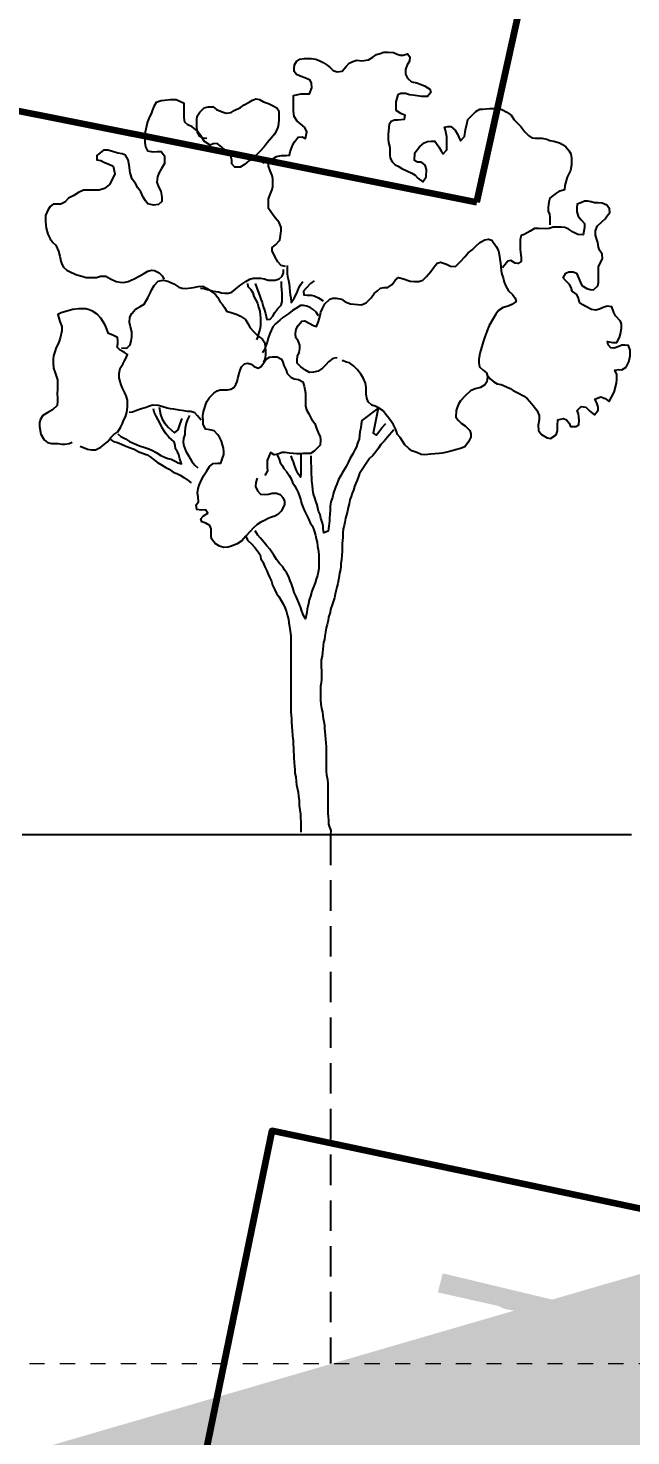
# Model space of a CAD drawing. Header units: metres. Extents: x -47 to 309, y -25 to 105.
# Drawn here: x 121.89 to 125.85, y 51.2 to 60.43 of the extents above; entities that cross this region are included whole.
import ezdxf

# ---------------------------------------------------------------- set-up
doc = ezdxf.new("R2010")
doc.units = ezdxf.units.M
doc.header["$PDMODE"] = 65
for name, pattern in [('AUSGEZOGEN', [0]), ('PUNKT2_S9', [0.001, 0, -0.001]), ('VERDECKT2_S2', [0.27, 0.2, -0.07])]:
    doc.linetypes.add(name, pattern=pattern)
for name, color, linetype, lineweight in [('XR$1$STANDARD_1', 7, 'AUSGEZOGEN', 25), ('XR$2$Allgemein01_1', 7, 'AUSGEZOGEN', 13), ('XR$2$STANDARD_1', 7, 'AUSGEZOGEN', 25)]:
    doc.layers.add(name, color=color, linetype=linetype, lineweight=lineweight)
doc.styles.add('ARIAL', font='arial.ttf')
doc.dimstyles.new('DIMSTYLE_6', dxfattribs={"dimtxt": 0.2, "dimasz": 0.3, "dimexe": 0, "dimexo": 1e-06, "dimgap": 0.1, "dimtad": 2, "dimdec": 1, "dimlfac": 100, "dimrnd": 0.5, "dimzin": 4, "dimdsep": 46, "dimtxsty": 'ARIAL', "dimblk1": 'ALL_ML_STRICH', "dimblk2": 'ALL_ML_STRICH', "dimsah": 1, "dimcen": 0, "dimse1": 1, "dimse2": 1, "dimclrd": 7, "dimclre": 7, "dimclrt": 7, "dimadec": 0, "dimazin": 0, "dimtfac": 1, "dimtdec": 0, "dimtix": 1, "dimtmove": 2, "dimatfit": 3, "dimfxl": 0, "dimtvp": 1.2, "dimtzin": 0, "dimlwd": 0, "dimlwe": 25, "dimarcsym": 0})
doc.dimstyles.new('DIMSTYLE_7', dxfattribs={"dimtxt": 0.2, "dimasz": 0.3, "dimexe": 0, "dimexo": 1e-06, "dimgap": 0.1, "dimtad": 0, "dimrnd": 0.005, "dimzin": 4, "dimdsep": 46, "dimtxsty": 'ARIAL', "dimblk1": 'ALL_ML_STRICH', "dimblk2": 'ALL_ML_STRICH', "dimsah": 1, "dimcen": 0, "dimse1": 1, "dimse2": 1, "dimclrd": 7, "dimclre": 7, "dimclrt": 7, "dimadec": 0, "dimazin": 0, "dimtfac": 1, "dimtdec": 0, "dimtix": 1, "dimtmove": 2, "dimatfit": 3, "dimfxl": 0, "dimtzin": 0, "dimlwd": 0, "dimlwe": 25, "dimarcsym": 0})
doc.dimstyles.new('DIMSTYLE_9', dxfattribs={"dimtxt": 0.2, "dimasz": 0.3, "dimexe": 0, "dimexo": 1e-06, "dimgap": 0.1, "dimtad": 0, "dimdec": 1, "dimlfac": 100, "dimrnd": 0.5, "dimzin": 4, "dimdsep": 46, "dimtxsty": 'ARIAL', "dimblk1": 'ALL_ML_STRICH', "dimblk2": 'ALL_ML_STRICH', "dimsah": 1, "dimcen": 0, "dimse1": 1, "dimse2": 1, "dimclrd": 7, "dimclre": 7, "dimclrt": 7, "dimadec": 0, "dimazin": 0, "dimtfac": 1, "dimtdec": 0, "dimtix": 1, "dimtmove": 2, "dimatfit": 3, "dimfxl": 0, "dimtvp": 1.2, "dimtzin": 0, "dimlwd": 0, "dimlwe": 25, "dimarcsym": 0})

# ---------------------------------------------------------------- blocks, each defined once
blk = doc.blocks.new('ALL_ML_STRICH')
at = {"color": 0, "linetype": 'ByBlock', "lineweight": -2}
for p, q in [((0, -0.5), (0, 0.5)), ((-1, 0), (0.5, 0)), ((-0.3, -0.3), (0.3, 0.3))]:
    blk.add_line(p, q, dxfattribs=at)
blk = doc.blocks.new('*D27')
at = {"layer": 'DEFPOINTS', "color": 7, "linetype": 'AUSGEZOGEN', "lineweight": 25, "transparency": 33554687}
for p in [(121.8528, 55.6348), (130.8778, 55.1429), (132.9249, 55.1429)]:
    blk.add_point(p, dxfattribs=at)
at = {"layer": 'XR$2$STANDARD_1', "color": 7, "linetype": 'AUSGEZOGEN', "lineweight": -2, "transparency": 33554687}
blk.add_line((132.9249, 55.1429), (132.9249, 55.6348), dxfattribs=at)
at = {"layer": 'XR$2$STANDARD_1', "color": 7, "linetype": 'AUSGEZOGEN', "lineweight": 25, "transparency": 33554687, "xscale": 0.3, "yscale": 0.3, "zscale": 0.3}
for p, rotation in [((132.9249, 55.6348), 90), ((132.9249, 55.1429), 270)]:
    blk.add_blockref('ALL_ML_STRICH', p, dxfattribs=dict(at, rotation=rotation))
at = {"layer": 'XR$2$STANDARD_1', "color": 7, "linetype": 'AUSGEZOGEN', "lineweight": 25, "transparency": 33554687, "insert": (132.5715, 55.3811), "char_height": 0.2, "width": 0.666667, "attachment_point": 5, "rotation": 90, "style": 'ARIAL'}
blk.add_mtext('\\W0.83;\\A1;{\\A1;{49\\H0.132000;\\S^ ;}}', dxfattribs=at)
blk = doc.blocks.new('*D28')
at = {"layer": 'DEFPOINTS', "color": 7, "linetype": 'AUSGEZOGEN', "lineweight": 25, "transparency": 33554687}
for p in [(121.8528, 55.9648), (121.8528, 55.6348), (132.9249, 55.6348)]:
    blk.add_point(p, dxfattribs=at)
at = {"layer": 'XR$2$STANDARD_1', "color": 7, "linetype": 'AUSGEZOGEN', "lineweight": -2, "transparency": 33554687}
blk.add_line((132.9249, 55.6348), (132.9249, 55.9648), dxfattribs=at)
at = {"layer": 'XR$2$STANDARD_1', "color": 7, "linetype": 'AUSGEZOGEN', "lineweight": 25, "transparency": 33554687, "xscale": 0.3, "yscale": 0.3, "zscale": 0.3}
for p, rotation in [((132.9249, 55.9648), 90), ((132.9249, 55.6348), 270)]:
    blk.add_blockref('ALL_ML_STRICH', p, dxfattribs=dict(at, rotation=rotation))
at = {"layer": 'XR$2$STANDARD_1', "color": 7, "linetype": 'AUSGEZOGEN', "lineweight": 25, "transparency": 33554687, "insert": (133.2793, 55.7923), "char_height": 0.2, "width": 0.666667, "attachment_point": 5, "rotation": 90, "style": 'ARIAL'}
blk.add_mtext('\\W0.83;\\A1;{\\A1;{33\\H0.132000;\\S^ ;}}', dxfattribs=at)
blk = doc.blocks.new('*D29')
at = {"layer": 'DEFPOINTS', "color": 7, "linetype": 'AUSGEZOGEN', "lineweight": 25, "transparency": 33554687}
for p in [(121.8528, 58.9648), (121.8528, 55.9648), (132.9249, 55.9648)]:
    blk.add_point(p, dxfattribs=at)
at = {"layer": 'XR$2$STANDARD_1', "color": 7, "linetype": 'AUSGEZOGEN', "lineweight": -2, "transparency": 33554687}
for p, q in [((132.9249, 57.7605), (132.9249, 58.9648)), ((132.9249, 55.9648), (132.9249, 57.1938))]:
    blk.add_line(p, q, dxfattribs=at)
at = {"layer": 'XR$2$STANDARD_1', "color": 7, "linetype": 'AUSGEZOGEN', "lineweight": 25, "transparency": 33554687, "xscale": 0.3, "yscale": 0.3, "zscale": 0.3}
for p, rotation in [((132.9249, 58.9648), 90), ((132.9249, 55.9648), 270)]:
    blk.add_blockref('ALL_ML_STRICH', p, dxfattribs=dict(at, rotation=rotation))
at = {"layer": 'XR$2$STANDARD_1', "color": 7, "linetype": 'AUSGEZOGEN', "lineweight": 25, "transparency": 33554687, "insert": (132.9249, 57.4771), "char_height": 0.2, "width": 0.666667, "attachment_point": 5, "rotation": 90, "style": 'ARIAL'}
blk.add_mtext('\\W0.83;\\A1;{\\A1;{3.00\\H0.132000;\\S^ ;}}', dxfattribs=at)
blk = doc.blocks.new('*D30')
at = {"layer": 'DEFPOINTS', "color": 7, "linetype": 'AUSGEZOGEN', "lineweight": 25, "transparency": 33554687}
for p in [(121.8528, 59.2948), (121.8528, 58.9648), (132.9249, 58.9648)]:
    blk.add_point(p, dxfattribs=at)
at = {"layer": 'XR$2$STANDARD_1', "color": 7, "linetype": 'AUSGEZOGEN', "lineweight": -2, "transparency": 33554687}
blk.add_line((132.9249, 58.9648), (132.9249, 59.2948), dxfattribs=at)
at = {"layer": 'XR$2$STANDARD_1', "color": 7, "linetype": 'AUSGEZOGEN', "lineweight": 25, "transparency": 33554687, "xscale": 0.3, "yscale": 0.3, "zscale": 0.3}
for p, rotation in [((132.9249, 59.2948), 90), ((132.9249, 58.9648), 270)]:
    blk.add_blockref('ALL_ML_STRICH', p, dxfattribs=dict(at, rotation=rotation))
at = {"layer": 'XR$2$STANDARD_1', "color": 7, "linetype": 'AUSGEZOGEN', "lineweight": 25, "transparency": 33554687, "insert": (132.5714, 59.1223), "char_height": 0.2, "width": 0.666667, "attachment_point": 5, "rotation": 90, "style": 'ARIAL'}
blk.add_mtext('\\W0.83;\\A1;{\\A1;{33\\H0.132000;\\S^ ;}}', dxfattribs=at)
blk = doc.blocks.new('*D31')
at = {"layer": 'DEFPOINTS', "color": 7, "linetype": 'AUSGEZOGEN', "lineweight": 25, "transparency": 33554687}
for p in [(121.8528, 61.7948), (121.8528, 59.2948), (132.9249, 59.2948)]:
    blk.add_point(p, dxfattribs=at)
at = {"layer": 'XR$2$STANDARD_1', "color": 7, "linetype": 'AUSGEZOGEN', "lineweight": -2, "transparency": 33554687}
for p, q in [((132.9249, 60.8405), (132.9249, 61.7948)), ((132.9249, 59.2948), (132.9249, 60.2738))]:
    blk.add_line(p, q, dxfattribs=at)
at = {"layer": 'XR$2$STANDARD_1', "color": 7, "linetype": 'AUSGEZOGEN', "lineweight": 25, "transparency": 33554687, "xscale": 0.3, "yscale": 0.3, "zscale": 0.3}
for p, rotation in [((132.9249, 61.7948), 90), ((132.9249, 59.2948), 270)]:
    blk.add_blockref('ALL_ML_STRICH', p, dxfattribs=dict(at, rotation=rotation))
at = {"layer": 'XR$2$STANDARD_1', "color": 7, "linetype": 'AUSGEZOGEN', "lineweight": 25, "transparency": 33554687, "insert": (132.9249, 60.5571), "char_height": 0.2, "width": 0.666667, "attachment_point": 5, "rotation": 90, "style": 'ARIAL'}
blk.add_mtext('\\W0.83;\\A1;{\\A1;{2.50\\H0.132000;\\S^ ;}}', dxfattribs=at)
blk = doc.blocks.new('*D34')
at = {"layer": 'DEFPOINTS', "color": 7, "linetype": 'AUSGEZOGEN', "lineweight": 25, "transparency": 33554687}
for p in [(130.8778, 63.0737), (121.8528, 55.1429), (135.726, 55.1429)]:
    blk.add_point(p, dxfattribs=at)
at = {"layer": 'XR$2$STANDARD_1', "color": 7, "linetype": 'AUSGEZOGEN', "lineweight": -2, "transparency": 33554687}
for p, q in [((135.726, 59.4037), (135.726, 63.0737)), ((135.726, 55.1429), (135.726, 58.837))]:
    blk.add_line(p, q, dxfattribs=at)
at = {"layer": 'XR$2$STANDARD_1', "color": 7, "linetype": 'AUSGEZOGEN', "lineweight": 25, "transparency": 33554687, "xscale": 0.3, "yscale": 0.3, "zscale": 0.3}
for p, rotation in [((135.726, 63.0737), 90), ((135.726, 55.1429), 270)]:
    blk.add_blockref('ALL_ML_STRICH', p, dxfattribs=dict(at, rotation=rotation))
at = {"layer": 'XR$2$STANDARD_1', "color": 7, "linetype": 'AUSGEZOGEN', "lineweight": 25, "transparency": 33554687, "insert": (135.726, 59.1204), "char_height": 0.2, "width": 0.666667, "attachment_point": 5, "rotation": 90, "style": 'ARIAL'}
blk.add_mtext('\\W0.83;\\A1;{\\A1;{7.93\\H0.132000;\\S^ ;}}', dxfattribs=at)

msp = doc.modelspace()

# ---------------------------------------------------------------- hatches: boundary and pattern name
at = {"layer": 'XR$1$STANDARD_1', "linetype": 'AUSGEZOGEN', "lineweight": 140, "transparency": 33554687}
h = msp.add_hatch(color=7, dxfattribs=at)
h.set_gradient(color2=(0, 0, 0), one_color=1)
h.paths.add_polyline_path([(124.6142, 52.2639), (124.5822, 52.1388), (124.9775, 52.0502), (124.9911, 52.0441), (125.0184, 52.0317), (125.0556, 52.0231), (125.0791, 52.0207), (125.0965, 52.0046), (125.1138, 51.9885), (125.1411, 51.9762), (125.1486, 51.9564), (125.1697, 51.9304), (125.1809, 51.9007), (125.2203, 52.0061), (125.322, 51.9765), (125.3478, 52.088)], flags=0)
h = msp.add_hatch(color=7, dxfattribs=at)
h.set_gradient(color2=(0, 0, 0), one_color=1)
h.paths.add_polyline_path([(124.4986, 51.7906), (124.4666, 51.6654), (124.9263, 51.5559), (124.9635, 51.5473), (125.0006, 51.5387), (125.0242, 51.5363), (125.0477, 51.5338), (125.0576, 51.5376), (125.0911, 51.5389), (125.1245, 51.5402), (125.1443, 51.5476), (125.1604, 51.565), (125.1901, 51.5762), (125.2062, 51.5936), (125.2284, 51.6246), (125.2383, 51.6283), (125.2507, 51.6556), (125.263, 51.6828), (125.2753, 51.7101), (125.2877, 51.7374), (125.2864, 51.7708), (125.2987, 51.7981), (125.2875, 51.8278), (125.29, 51.8513), (125.2887, 51.8848), (125.27, 51.9343), (125.2526, 51.9504), (125.2315, 51.9763), (125.1786, 51.7867), (125.1724, 51.7731), (125.1601, 51.7458), (125.1477, 51.7186), (125.1317, 51.7012), (125.1218, 51.6975), (125.0958, 51.6764), (125.076, 51.6689), (125.0425, 51.6676), (125.0289, 51.6738), (125.0054, 51.6762), (124.9818, 51.6787), (124.9447, 51.6873), (124.9075, 51.6959)], flags=0)
h = msp.add_hatch(color=7, dxfattribs=at)
h.set_gradient(color2=(0, 0, 0), one_color=1)
h.paths.add_polyline_path([(125.1809, 51.9007), (125.1921, 51.871), (125.1896, 51.8475), (125.1909, 51.814), (125.1786, 51.7867), (125.2315, 51.9763), (125.2203, 52.0061)], flags=0)
h = msp.add_hatch(color=7, dxfattribs=at)
h.set_gradient(color2=(0, 0, 0), one_color=1)
h.paths.add_polyline_path([(124.3459, 51.2354), (124.3397, 51.2218), (124.3373, 51.1982), (124.3349, 51.1747), (124.3362, 51.1413), (124.3337, 51.1177), (124.3449, 51.088), (124.3462, 51.0546), (124.3636, 51.0385), (124.3748, 51.0088), (124.3959, 50.9828), (124.4451, 51.1823), (124.4513, 51.1959), (124.4636, 51.2232), (124.4759, 51.2505), (124.492, 51.2679), (124.518, 51.289), (124.5378, 51.2964), (124.5712, 51.2977), (124.5948, 51.2953), (124.6282, 51.2966), (124.6654, 51.288), (125.1251, 51.1785), (125.1571, 51.3036), (124.6974, 51.4131), (124.6602, 51.4217), (124.623, 51.4303), (124.5995, 51.4328), (124.5661, 51.4315), (124.5425, 51.4339), (124.5227, 51.4265), (124.4992, 51.4289), (124.4794, 51.4214), (124.4534, 51.4003), (124.4336, 51.3929), (124.4113, 51.3619), (124.4014, 51.3581), (124.3854, 51.3408), (124.373, 51.3135), (124.3607, 51.2862), (124.3483, 51.2589)], flags=0)
at = {"layer": 'XR$2$STANDARD_1', "linetype": 'AUSGEZOGEN', "lineweight": 25, "transparency": 33554687}
h = msp.add_hatch(color=254, dxfattribs=at)
h.paths.add_polyline_path([(106.3655, 46.3853), (106.3397, 46.2738), (106.2829, 46.1845), (106.2025, 46.0977), (106.1109, 46.0405), (105.9983, 46.0094), (105.9449, 46.0057), (106.0639, 43.4485), (118.9775, 47.2285), (119.1086, 47.5182), (119.4458, 47.3656), (135.5306, 52.0739), (135.5328, 54.7689), (135.457, 54.8391), (135.4168, 54.8918), (135.395, 54.8836), (135.349, 55.0057), (106.3492, 46.5689), (106.3678, 46.4993)])
h.paths.add_polyline_path([(134.4254, 52.505), (134.25, 52.9705), (134.7154, 53.1459), (134.8908, 52.6805)], flags=16)
h.paths.add_polyline_path([(132.4183, 51.3188), (132.0915, 51.1956), (131.9683, 51.5224), (132.2951, 51.6456)], flags=16)

# ---------------------------------------------------------------- linework, layer by layer
at = {"layer": 'XR$1$STANDARD_1', "color": 7, "linetype": 'AUSGEZOGEN', "lineweight": 140, "transparency": 33554687}
for p, q in [((124.8379, 59.2923), (125.6591, 62.9948)), ((121.4999, 59.9569), (124.8379, 59.2923))]:
    msp.add_line(p, q, dxfattribs=at)
msp.add_lwpolyline([(122.5652, 48.6982), (124.0696, 48.3378), (125.939, 48.1489), (126.4915, 52.5643), (123.4929, 53.1985), (122.5652, 48.6982)], close=True, dxfattribs=at)
at = {"layer": 'XR$2$Allgemein01_1', "color": 254, "linetype": 'AUSGEZOGEN', "lineweight": 25, "transparency": 33554687}
msp.add_line((121.8528, 55.1429), (125.8528, 55.1429), dxfattribs=at)
at = {"layer": 'XR$2$Allgemein01_1', "color": 7, "linetype": 'VERDECKT2_S2', "lineweight": 25, "transparency": 33554687}
msp.add_line((123.8778, 55.1429), (123.8778, 51.6715), dxfattribs=at)
at = {"layer": 'XR$2$Allgemein01_1', "color": 7, "linetype": 'PUNKT2_S9', "lineweight": 13, "transparency": 33554687}
msp.add_line((115.3011, 51.6715), (131.2903, 51.6715), dxfattribs=at)
at = {"layer": 'XR$2$STANDARD_1', "color": 7, "linetype": 'AUSGEZOGEN', "lineweight": 25, "transparency": 33554687}
for points in [[(123.5832, 58.8705), (123.5527, 58.8781), (123.5324, 58.901), (123.5121, 58.9365), (123.4943, 58.9747), (123.4943, 58.995), (123.5172, 59.0127), (123.5451, 59.0432), (123.5527, 59.1042), (123.5527, 59.127), (123.54, 59.16), (123.5146, 59.1905), (123.4969, 59.2133), (123.4714, 59.2515), (123.4714, 59.2819), (123.4714, 59.3149), (123.4816, 59.3428), (123.4943, 59.3758), (123.4994, 59.3962), (123.4994, 59.4267), (123.4994, 59.447), (123.4943, 59.4673), (123.4816, 59.4977), (123.4714, 59.5282), (123.4714, 59.5511), (123.4918, 59.5739), (123.5222, 59.5917), (123.5552, 59.5993), (123.5857, 59.5993), (123.6086, 59.6019), (123.6136, 59.6222), (123.6289, 59.6653), (123.6416, 59.6882), (123.6644, 59.7187), (123.6924, 59.7212), (123.7127, 59.7111), (123.7229, 59.7542), (123.7101, 59.7821), (123.6797, 59.8075), (123.6594, 59.8253), (123.6391, 59.8558), (123.6339, 59.8913), (123.6339, 59.937), (123.6339, 59.9675), (123.6339, 59.9929), (123.6822, 60.0031), (123.7101, 60.0031), (123.7406, 60.0031), (123.7559, 60.0437), (123.7533, 60.0741), (123.7432, 60.0944), (123.7101, 60.1097), (123.6847, 60.1173), (123.6543, 60.13), (123.6391, 60.1504), (123.6391, 60.1707), (123.6416, 60.1935), (123.6543, 60.2164), (123.6771, 60.2316), (123.7076, 60.2367), (123.7508, 60.2367), (123.7812, 60.2316), (123.8067, 60.2214), (123.8295, 60.2087), (123.8549, 60.191), (123.8752, 60.1758), (123.8955, 60.158), (123.9209, 60.1478), (123.9539, 60.1529), (123.9793, 60.1834), (123.9996, 60.2062), (124.025, 60.2164), (124.0504, 60.224), (124.0834, 60.2214), (124.1266, 60.2265), (124.1545, 60.2443), (124.1799, 60.262), (124.2028, 60.2696), (124.2281, 60.2773), (124.2561, 60.2773), (124.2916, 60.2747), (124.3145, 60.2646), (124.3348, 60.257), (124.3551, 60.257), (124.383, 60.2671), (124.3983, 60.2468), (124.3958, 60.2189), (124.3805, 60.1935), (124.3703, 60.1631), (124.3703, 60.1325), (124.383, 60.1071), (124.4085, 60.0818), (124.444, 60.0767), (124.4669, 60.0665), (124.4948, 60.0564), (124.5303, 60.0335), (124.5354, 60.0132), (124.5151, 59.9853), (124.4745, 59.9853), (124.4338, 59.9929), (124.3958, 59.998), (124.3703, 60.0056), (124.3399, 60.0056), (124.3196, 59.998), (124.3069, 59.9522), (124.3069, 59.9167), (124.3069, 59.8964), (124.3374, 59.8761), (124.3653, 59.866), (124.3602, 59.8354), (124.3196, 59.8303), (124.2967, 59.8303), (124.2764, 59.8227), (124.2637, 59.8024), (124.2561, 59.739), (124.2561, 59.706), (124.2586, 59.6856), (124.2663, 59.6526), (124.2663, 59.6247), (124.2663, 59.6044), (124.2688, 59.5816), (124.2815, 59.5587), (124.3018, 59.5383), (124.3221, 59.5282), (124.345, 59.5129), (124.378, 59.4977), (124.411, 59.4825), (124.4338, 59.4698), (124.4516, 59.4495), (124.4846, 59.4267), (124.5049, 59.4597), (124.5075, 59.5079), (124.4999, 59.5358), (124.4745, 59.5562), (124.4491, 59.5562), (124.4288, 59.5663), (124.4313, 59.6171), (124.4618, 59.6551), (124.4922, 59.6831), (124.5151, 59.6907), (124.538, 59.6933), (124.5634, 59.6933), (124.5887, 59.6551), (124.604, 59.6298), (124.6167, 59.6095), (124.6421, 59.6374), (124.6421, 59.6678), (124.6421, 59.7212), (124.6319, 59.7644), (124.6268, 59.7847), (124.6471, 59.7897), (124.6674, 59.7897), (124.6954, 59.7644), (124.7106, 59.739), (124.7208, 59.7187), (124.7309, 59.6958), (124.7563, 59.7238), (124.764, 59.7669), (124.7716, 59.805), (124.7792, 59.8354), (124.8325, 59.8888), (124.8579, 59.904), (124.8782, 59.904), (124.9214, 59.9066), (124.9645, 59.9066), (125.0027, 59.9015), (125.0356, 59.8837), (125.0636, 59.8634), (125.0839, 59.8329), (125.1067, 59.81), (125.127, 59.7897), (125.1525, 59.7542), (125.1778, 59.7314), (125.1981, 59.7162), (125.221, 59.7136), (125.2413, 59.7136), (125.2642, 59.7136), (125.2972, 59.706), (125.3175, 59.6984), (125.3429, 59.6933), (125.381, 59.6831), (125.4013, 59.6704), (125.4216, 59.6551), (125.442, 59.6323), (125.4546, 59.6095), (125.4597, 59.5816), (125.4597, 59.5383), (125.4521, 59.5003), (125.4318, 59.4571), (125.4216, 59.4267), (125.4165, 59.4013), (125.414, 59.3733), (125.3759, 59.3631), (125.3505, 59.3454), (125.3175, 59.32), (125.3099, 59.2921), (125.3074, 59.2591), (125.3074, 59.2336), (125.315, 59.2133), (125.3175, 59.193), (125.3175, 59.1676), (125.3175, 59.1448)], [(123.441, 59.5486), (123.4182, 59.5613), (123.3902, 59.5714), (123.3674, 59.5714), (123.3445, 59.5663), (123.314, 59.5409), (123.2836, 59.5231), (123.2505, 59.5231), (123.2302, 59.5435), (123.2302, 59.5689), (123.2201, 59.6044), (123.187, 59.6348), (123.1617, 59.6551), (123.1337, 59.678), (123.1083, 59.6754), (123.088, 59.6678), (123.05, 59.6907), (123.0271, 59.7288), (123.0017, 59.7618), (122.9687, 59.7872), (122.9407, 59.7999), (122.9204, 59.8177), (122.9179, 59.8482), (122.9179, 59.8888), (122.9179, 59.9116), (122.9179, 59.9396), (122.8646, 59.9649), (122.824, 59.9649), (122.7884, 59.9599), (122.7655, 59.9573), (122.7325, 59.9472), (122.7173, 59.9218), (122.7097, 59.899), (122.6995, 59.8736), (122.6894, 59.8533), (122.6767, 59.8202), (122.6691, 59.7923), (122.6614, 59.7517), (122.6589, 59.7212), (122.6589, 59.6856), (122.664, 59.6551), (122.6767, 59.6298), (122.7122, 59.6222), (122.7402, 59.6247), (122.7655, 59.6247), (122.7884, 59.5968), (122.7884, 59.5739), (122.7884, 59.546), (122.7681, 59.5129), (122.7503, 59.4825), (122.7427, 59.4597), (122.7376, 59.4241), (122.7478, 59.3937), (122.763, 59.3657), (122.7706, 59.3251), (122.7706, 59.2971), (122.7478, 59.2768), (122.7147, 59.2743), (122.6792, 59.2819), (122.664, 59.3022), (122.6487, 59.3251), (122.6335, 59.3606), (122.6132, 59.386), (122.598, 59.4165), (122.5751, 59.4444), (122.5624, 59.485), (122.5548, 59.5358), (122.5497, 59.5714), (122.5319, 59.6019), (122.509, 59.6095), (122.4811, 59.6145), (122.4405, 59.6272), (122.4151, 59.6348), (122.3872, 59.6348), (122.344, 59.5993), (122.344, 59.5714), (122.3694, 59.5663), (122.3948, 59.5536), (122.4176, 59.5435), (122.4507, 59.5282), (122.4608, 59.48), (122.4431, 59.4368), (122.4278, 59.4089), (122.3948, 59.3834), (122.3592, 59.3707), (122.3237, 59.3707), (122.2881, 59.3707), (122.2551, 59.3707), (122.2222, 59.3555), (122.1917, 59.3378), (122.1587, 59.32), (122.1332, 59.2921), (122.1079, 59.2794), (122.0876, 59.2794), (122.0571, 59.2794), (122.0368, 59.2642), (122.0215, 59.2413), (122.0063, 59.2057), (122.0063, 59.1651), (122.0114, 59.122), (122.0215, 59.0838), (122.0368, 59.0533), (122.0545, 59.028), (122.0749, 59.0102), (122.0926, 58.9721), (122.1002, 58.9391), (122.1079, 58.9061), (122.1129, 58.8858), (122.1256, 58.8655), (122.146, 58.8477), (122.1764, 58.8325), (122.212, 58.8172), (122.245, 58.8071), (122.2729, 58.7995), (122.3136, 58.7995), (122.3415, 58.7995), (122.3669, 58.8071), (122.4024, 58.8071), (122.4329, 58.7893), (122.471, 58.7715), (122.4938, 58.7689), (122.5218, 58.7664), (122.5497, 58.7715), (122.5878, 58.7893), (122.6208, 58.8071), (122.6563, 58.8274), (122.6792, 58.8401), (122.7021, 58.8477), (122.7224, 58.8452), (122.7529, 58.8299), (122.7757, 58.8071), (122.7833, 58.7867)], [(123.0652, 59.7111), (123.0398, 59.7136), (123.0195, 59.7238), (123.0042, 59.7491), (122.9992, 59.7847), (122.9992, 59.8126), (122.9992, 59.8329), (123.0017, 59.8584), (123.0195, 59.8837), (123.0474, 59.9116), (123.0753, 59.9193), (123.1083, 59.9193), (123.1287, 59.9015), (123.1667, 59.8863), (123.1922, 59.8761), (123.2251, 59.8812), (123.2454, 59.8939), (123.2861, 59.9142), (123.3115, 59.9319), (123.3445, 59.9497), (123.3648, 59.9624), (123.3877, 59.97), (123.4105, 59.9675), (123.4385, 59.9522), (123.4714, 59.9396), (123.4918, 59.9294), (123.5248, 59.9116), (123.5375, 59.8913), (123.5375, 59.866), (123.5375, 59.8303), (123.5349, 59.7923), (123.5248, 59.7669), (123.5096, 59.739), (123.4892, 59.7162), (123.4613, 59.6831), (123.441, 59.6551), (123.4156, 59.6272), (123.3902, 59.6019), (123.3826, 59.579)], [(124.9112, 58.1544), (124.9265, 58.1341), (124.9493, 58.1138), (124.9722, 58.1011), (124.9976, 58.0961), (125.0331, 58.0808), (125.0559, 58.0707), (125.0763, 58.058), (125.1118, 58.0402), (125.1449, 58.0224), (125.1677, 58.0046), (125.1981, 57.9691), (125.2312, 57.9285), (125.2464, 57.8929), (125.2464, 57.865), (125.2413, 57.8294), (125.2439, 57.7939), (125.2616, 57.7685), (125.2997, 57.7456), (125.3226, 57.7431), (125.3581, 57.766), (125.3683, 57.7914), (125.3683, 57.8244), (125.3709, 57.865), (125.4064, 57.8726), (125.4267, 57.865), (125.4445, 57.8421), (125.4521, 57.8218), (125.4876, 57.8218), (125.5079, 57.832), (125.5105, 57.8624), (125.5054, 57.9031), (125.4978, 57.926), (125.5232, 57.9513), (125.5537, 57.9488), (125.579, 57.9209), (125.6095, 57.898), (125.6349, 57.9285), (125.6349, 57.9488), (125.6248, 57.9767), (125.6121, 57.9995), (125.6527, 58.0148), (125.6806, 58.0046), (125.706, 57.9843), (125.739, 58.0453), (125.7543, 58.1062), (125.7568, 58.1291), (125.7568, 58.1621), (125.7441, 58.19), (125.7695, 58.1951), (125.7898, 58.1925), (125.8178, 58.2104), (125.8355, 58.2459), (125.8457, 58.284), (125.8457, 58.322), (125.833, 58.3526), (125.8102, 58.3551), (125.7898, 58.3551), (125.7695, 58.3449), (125.739, 58.3347), (125.7187, 58.3372), (125.7009, 58.3576), (125.6959, 58.3779), (125.7289, 58.3729), (125.7568, 58.3729), (125.7746, 58.4059), (125.7822, 58.4287), (125.7873, 58.4668), (125.7873, 58.4922), (125.7822, 58.5125), (125.7492, 58.5481), (125.7365, 58.5684), (125.7238, 58.6064), (125.6933, 58.6115), (125.6679, 58.6014), (125.6425, 58.5912), (125.6197, 58.5836), (125.5918, 58.5887), (125.5537, 58.609), (125.5334, 58.6191), (125.5131, 58.6343), (125.5054, 58.6624), (125.4952, 58.6877), (125.4648, 58.708), (125.4572, 58.7334), (125.447, 58.7537), (125.4216, 58.7765), (125.4038, 58.7969), (125.4216, 58.8274), (125.442, 58.835), (125.4699, 58.835), (125.4927, 58.8274), (125.5054, 58.7969), (125.5181, 58.7664), (125.5283, 58.7461), (125.5613, 58.7258), (125.5816, 58.7207), (125.6045, 58.7182), (125.6324, 58.7436), (125.6374, 58.7664), (125.6374, 58.7944), (125.6374, 58.8198), (125.6374, 58.8477), (125.6374, 58.868), (125.6476, 58.8934), (125.6629, 58.9213), (125.6603, 58.9518), (125.6425, 58.9772), (125.6374, 58.9975), (125.6324, 59.028), (125.6248, 59.0483), (125.6171, 59.0762), (125.6171, 59.1042), (125.6273, 59.1346), (125.6603, 59.1651), (125.6806, 59.1829), (125.6933, 59.2032), (125.7111, 59.226), (125.7085, 59.2489), (125.6908, 59.2743), (125.6603, 59.287), (125.6324, 59.2895), (125.6095, 59.2895), (125.5892, 59.2946), (125.5663, 59.2997), (125.546, 59.2997), (125.5207, 59.2895), (125.4978, 59.2794), (125.4952, 59.2565), (125.4952, 59.2285), (125.5029, 59.2006), (125.5232, 59.1778), (125.546, 59.1524), (125.546, 59.127), (125.5359, 59.0787), (125.5003, 59.0813), (125.4699, 59.0966), (125.4369, 59.1169), (125.4165, 59.127), (125.3912, 59.1296), (125.3607, 59.1296), (125.3403, 59.1296), (125.3124, 59.1194), (125.2896, 59.1169), (125.2439, 59.1194), (125.216, 59.1194), (125.188, 59.1017), (125.1499, 59.0813), (125.1296, 59.0736), (125.122, 59.0483), (125.122, 59.0102), (125.122, 58.9848), (125.1245, 58.962), (125.1296, 58.9289), (125.1296, 58.9035), (125.1093, 58.8908), (125.089, 58.8934), (125.0611, 58.9111), (125.0407, 58.9061), (125.0077, 58.8629)], [(123.9209, 58.2713), (123.893, 58.2662), (123.8651, 58.2459), (123.8473, 58.2256), (123.8244, 58.2028), (123.7965, 58.1849), (123.766, 58.1773), (123.7406, 58.1747), (123.7127, 58.19), (123.6822, 58.2129), (123.6594, 58.2357), (123.6594, 58.2586), (123.6619, 58.2814), (123.6721, 58.3068), (123.6771, 58.3322), (123.6771, 58.3551), (123.6644, 58.383), (123.6492, 58.4033), (123.6467, 58.4312), (123.6518, 58.4591), (123.6644, 58.4845), (123.6898, 58.5125), (123.7101, 58.5151), (123.7381, 58.4998), (123.766, 58.4845), (123.7863, 58.4769), (123.799, 58.51), (123.8067, 58.5405), (123.8143, 58.5709), (123.8244, 58.5963), (123.8396, 58.6267), (123.8727, 58.6573), (123.893, 58.6624), (123.9158, 58.6624), (123.9489, 58.6573), (123.9742, 58.6394), (124.0098, 58.6267), (124.0809, 58.6191), (124.1114, 58.6318), (124.1444, 58.6649), (124.1647, 58.6928), (124.185, 58.7106), (124.2053, 58.7283), (124.2307, 58.7334), (124.2536, 58.7334), (124.2815, 58.7537), (124.3043, 58.7842), (124.3247, 58.7995), (124.3577, 58.7893), (124.4008, 58.774), (124.4288, 58.7715), (124.4567, 58.7715), (124.4846, 58.7816), (124.5075, 58.8046), (124.5354, 58.8375), (124.5583, 58.868), (124.5786, 58.8934), (124.5989, 58.8984), (124.6395, 58.8858), (124.6649, 58.8731), (124.6979, 58.8705), (124.7309, 58.9035), (124.7589, 58.934), (124.7817, 58.9595), (124.8071, 58.9798), (124.8325, 59.0051), (124.8579, 59.028), (124.8909, 59.0457), (124.9138, 59.0508), (124.9366, 59.0432), (124.9645, 59.0026), (124.9798, 58.9747), (124.9874, 58.9391), (124.99, 58.9188), (124.9925, 58.8959), (124.995, 58.8705), (124.9976, 58.8426), (125.0027, 58.8198), (125.0103, 58.7969), (125.0179, 58.7689), (125.028, 58.741), (125.0458, 58.7106), (125.0712, 58.6877), (125.089, 58.6624), (125.0966, 58.642), (125.0687, 58.6217), (125.0433, 58.6115), (125.0103, 58.6014), (124.9798, 58.5811), (124.962, 58.5582), (124.9468, 58.5328), (124.9189, 58.4845), (124.9036, 58.4439), (124.8909, 58.4084), (124.8807, 58.3754), (124.8706, 58.3449), (124.863, 58.3169), (124.8554, 58.289), (124.8503, 58.2611), (124.8503, 58.2383), (124.8554, 58.2129), (124.8807, 58.19), (124.901, 58.1722), (124.9087, 58.1494), (124.9036, 58.1138), (124.8909, 58.0935), (124.863, 58.0758), (124.8274, 58.0682), (124.797, 58.0555), (124.7614, 58.0224), (124.7309, 57.9894), (124.7182, 57.9666), (124.7081, 57.9463), (124.703, 57.926), (124.7005, 57.8827), (124.7157, 57.8624), (124.7385, 57.8396), (124.7614, 57.8244), (124.7919, 57.7939), (124.7995, 57.7736), (124.7995, 57.7508), (124.7843, 57.7202), (124.7589, 57.6872), (124.7309, 57.6771), (124.6979, 57.6669), (124.6674, 57.6593), (124.6319, 57.6492), (124.6116, 57.6466), (124.5913, 57.6441), (124.5634, 57.6415), (124.5354, 57.639), (124.4973, 57.6339), (124.4719, 57.6365), (124.444, 57.6492), (124.411, 57.6618), (124.3907, 57.6771), (124.3653, 57.6999), (124.35, 57.7253), (124.3348, 57.7482), (124.3171, 57.7685), (124.3069, 57.8015), (124.2916, 57.832), (124.2789, 57.8523), (124.2612, 57.8751), (124.2409, 57.9006), (124.2231, 57.9234), (124.1926, 57.9437), (124.1698, 57.9539), (124.1494, 57.9615), (124.124, 57.9818), (124.1164, 58.0072), (124.1114, 58.0351), (124.1114, 58.0555), (124.1114, 58.0758), (124.1063, 58.1062), (124.0911, 58.1392), (124.0758, 58.1646), (124.0529, 58.1951), (124.0276, 58.218), (124.0021, 58.2383), (123.9818, 58.2434), (123.9539, 58.2535)], [(123.0245, 58.7283), (123.0474, 58.7258), (123.0677, 58.7207), (123.088, 58.7156), (123.1083, 58.708), (123.1414, 58.7055), (123.1617, 58.6979), (123.1845, 58.6953), (123.2074, 58.6953), (123.2302, 58.703), (123.2556, 58.7233), (123.2886, 58.7512), (123.3216, 58.7715), (123.3471, 58.7867), (123.3699, 58.7944), (123.3927, 58.7944), (123.4182, 58.7944), (123.441, 58.7893), (123.4689, 58.7816), (123.4892, 58.7816), (123.5146, 58.7816), (123.54, 58.7893), (123.5603, 58.8071), (123.568, 58.8299), (123.568, 58.8502)], [(123.5933, 58.8781), (123.5933, 58.8553), (123.5933, 58.8249), (123.5959, 58.8046), (123.601, 58.7791), (123.606, 58.7562), (123.6086, 58.7334), (123.6111, 58.7055), (123.6136, 58.6852), (123.6162, 58.6649), (123.6187, 58.6343), (123.6391, 58.6624), (123.6568, 58.6953), (123.6695, 58.7309), (123.6797, 58.7512), (123.6949, 58.7715)], [(122.5065, 58.3372), (122.5395, 58.3347), (122.5624, 58.3576), (122.57, 58.3805), (122.5725, 58.4084), (122.5725, 58.4414), (122.5649, 58.4744), (122.5573, 58.5024), (122.5599, 58.5379), (122.5725, 58.5633), (122.598, 58.5912), (122.6284, 58.609), (122.6538, 58.6242), (122.6792, 58.6649), (122.697, 58.7004), (122.7046, 58.7207), (122.7198, 58.7461), (122.7452, 58.774), (122.7782, 58.7816), (122.8087, 58.774), (122.829, 58.7664), (122.8493, 58.7562), (122.8823, 58.7359), (122.9027, 58.7283), (122.9255, 58.7258), (122.9636, 58.7309), (122.989, 58.7359), (123.0093, 58.7385), (123.0398, 58.741), (123.0677, 58.7258), (123.0982, 58.7055), (123.1236, 58.6877), (123.1388, 58.6674), (123.1515, 58.642), (123.1693, 58.6217), (123.182, 58.6014), (123.1947, 58.5785), (123.2328, 58.5658), (123.2658, 58.5557), (123.2861, 58.5455), (123.3191, 58.5227), (123.3343, 58.4973), (123.3496, 58.4693), (123.375, 58.4414), (123.4029, 58.4135), (123.4283, 58.3957), (123.4461, 58.3703), (123.4486, 58.3423), (123.4511, 58.3169), (123.4511, 58.2916), (123.4461, 58.2637), (123.4385, 58.2434)], [(123.3318, 58.7588), (123.3343, 58.7385), (123.3547, 58.7207), (123.3674, 58.6979), (123.375, 58.675), (123.3851, 58.6547), (123.3978, 58.6293), (123.4054, 58.6039), (123.4131, 58.5785), (123.4156, 58.5531), (123.4182, 58.5328), (123.4182, 58.5125), (123.4182, 58.482), (123.4131, 58.4566), (123.4054, 58.4312), (123.4003, 58.4109), (123.3927, 58.3906)], [(123.3826, 58.7588), (123.3927, 58.7359), (123.4003, 58.7106), (123.4105, 58.6827), (123.4207, 58.6573), (123.4283, 58.6343), (123.4359, 58.609), (123.4435, 58.5836), (123.4511, 58.5633), (123.4562, 58.543), (123.4588, 58.5227), (123.4816, 58.5252), (123.4994, 58.5455), (123.5121, 58.5684), (123.5324, 58.5963), (123.5527, 58.6166), (123.5603, 58.642), (123.5603, 58.6674), (123.5603, 58.6953), (123.5578, 58.7182), (123.5552, 58.7461), (123.5552, 58.7715)], [(123.7711, 58.7765), (123.7457, 58.7588), (123.7178, 58.7283), (123.7, 58.708), (123.7025, 58.6852), (123.7254, 58.6827), (123.7508, 58.6827), (123.7711, 58.6776), (123.799, 58.6649), (123.8295, 58.6446)], [(122.2348, 57.6923), (122.2831, 57.672), (122.3085, 57.6669), (122.3339, 57.6669), (122.3694, 57.6847), (122.3923, 57.7025), (122.4151, 57.7228), (122.4354, 57.7482), (122.4558, 57.7685), (122.4811, 57.7863), (122.4989, 57.8142), (122.5116, 57.8396), (122.5192, 57.8599), (122.5319, 57.8853), (122.5395, 57.9158), (122.5446, 57.9488), (122.5446, 57.9742), (122.5446, 57.9945), (122.537, 58.0224), (122.5269, 58.0427), (122.5116, 58.0732), (122.504, 58.0935), (122.4964, 58.1164), (122.4913, 58.1392), (122.4913, 58.1697), (122.4964, 58.2028), (122.5142, 58.2307), (122.5243, 58.251), (122.537, 58.2713), (122.5446, 58.2941), (122.5243, 58.3068), (122.4964, 58.322), (122.4761, 58.3423), (122.4811, 58.3627), (122.4811, 58.383), (122.4786, 58.4059), (122.4481, 58.4211), (122.4202, 58.4312), (122.3999, 58.482), (122.3847, 58.5075), (122.3694, 58.5328), (122.3465, 58.5582), (122.3161, 58.5785), (122.2932, 58.5861), (122.2704, 58.5937), (122.2425, 58.5937), (122.2222, 58.5937), (122.1866, 58.5887), (122.146, 58.5785), (122.1104, 58.5658), (122.0876, 58.5557), (122.1002, 58.51), (122.1129, 58.4769), (122.1129, 58.449), (122.1028, 58.4008), (122.0926, 58.3678), (122.0774, 58.3398), (122.0672, 58.3119), (122.0596, 58.284), (122.0571, 58.2637), (122.0571, 58.2357), (122.0596, 58.2028), (122.0698, 58.1722), (122.0799, 58.1468), (122.085, 58.1265), (122.085, 58.0986), (122.085, 58.0656), (122.0825, 58.0351), (122.085, 58.0097), (122.085, 57.9869), (122.0825, 57.9589), (122.052, 57.931), (122.0215, 57.9133), (121.9885, 57.8929), (121.9733, 57.87), (121.9682, 57.8472), (121.9682, 57.8218), (121.9758, 57.7711), (121.9987, 57.7329), (122.019, 57.7151), (122.0469, 57.7101), (122.0672, 57.7101), (122.0901, 57.7101), (122.1129, 57.705), (122.1332, 57.705), (122.1612, 57.7101), (122.1815, 57.7177)], [(123.799, 58.5481), (123.7838, 58.5709), (123.7635, 58.5887), (123.7432, 58.6014), (123.7229, 58.6115), (123.7, 58.614), (123.6797, 58.614), (123.6492, 58.5963), (123.6289, 58.5811), (123.6035, 58.5633), (123.5654, 58.5354), (123.5451, 58.5176), (123.5172, 58.4947), (123.4994, 58.4744), (123.4791, 58.4312), (123.4689, 58.4008), (123.4638, 58.3805), (123.4511, 58.3449), (123.4435, 58.3246), (123.4308, 58.3043)], [(123.3953, 57.4816), (123.3877, 57.4537), (123.3851, 57.4282), (123.3978, 57.3977), (123.4182, 57.3774), (123.4486, 57.3749), (123.4714, 57.3774), (123.4943, 57.3825), (123.5222, 57.3825), (123.5476, 57.3749), (123.5654, 57.3546), (123.5756, 57.3318), (123.5756, 57.3089), (123.5552, 57.2682), (123.5324, 57.2428), (123.5121, 57.2327), (123.4892, 57.2251), (123.4689, 57.2175), (123.4435, 57.2048), (123.4207, 57.1921), (123.3953, 57.1769), (123.3724, 57.1566), (123.3471, 57.1286), (123.3216, 57.1006), (123.2962, 57.0702), (123.2658, 57.0499), (123.2277, 57.0347), (123.2048, 57.0296), (123.1769, 57.0271), (123.149, 57.0347), (123.1211, 57.0524), (123.0956, 57.0829), (123.0931, 57.1032), (123.0931, 57.126), (123.0931, 57.1489), (123.0855, 57.1718), (123.0601, 57.187), (123.0321, 57.1946), (123.0271, 57.2149), (123.0449, 57.2352), (123.0728, 57.253), (123.0576, 57.2733), (123.0296, 57.2708), (122.9992, 57.2758), (122.9966, 57.3064), (123.0118, 57.3267), (123.0093, 57.3597), (123.0042, 57.3825), (123.0093, 57.413), (123.0144, 57.4358), (123.0245, 57.4562), (123.0449, 57.4968), (123.0652, 57.5298), (123.0829, 57.5577), (123.1083, 57.578), (123.1363, 57.5805), (123.1566, 57.5805), (123.1693, 57.6136), (123.1769, 57.6365), (123.1769, 57.6568), (123.1743, 57.6796), (123.1693, 57.6999), (123.1617, 57.7253), (123.1515, 57.7456), (123.1388, 57.766), (123.1134, 57.7914), (123.0855, 57.799), (123.0576, 57.8041), (123.0423, 57.837), (123.0423, 57.8573), (123.0398, 57.8903), (123.0449, 57.9183), (123.05, 57.9386), (123.0576, 57.9615), (123.0652, 57.9843), (123.0829, 58.0122), (123.1109, 58.0402), (123.1337, 58.0555), (123.154, 58.0605), (123.182, 58.0605), (123.2023, 58.0605), (123.2226, 58.0656), (123.2429, 58.0758), (123.2556, 58.0961), (123.2658, 58.1164), (123.2683, 58.1367), (123.2785, 58.1697), (123.2836, 58.19), (123.2937, 58.2129), (123.314, 58.2332), (123.3343, 58.2357), (123.3572, 58.2307), (123.3775, 58.2154), (123.4029, 58.2028), (123.4232, 58.2154), (123.441, 58.2434), (123.4562, 58.2637), (123.4765, 58.2763), (123.4969, 58.2789), (123.5273, 58.2789), (123.5552, 58.2637), (123.5654, 58.2434), (123.5705, 58.2205), (123.5857, 58.19), (123.5933, 58.1697), (123.6162, 58.1443), (123.6391, 58.1341), (123.667, 58.1291), (123.6949, 58.1138), (123.705, 58.0859), (123.7101, 58.0631), (123.7127, 58.0402), (123.7127, 58.0148), (123.7127, 57.9843), (123.7127, 57.9539), (123.7203, 57.931), (123.7355, 57.9031), (123.7533, 57.87), (123.7736, 57.8396), (123.7838, 57.8142), (123.7965, 57.7812), (123.8092, 57.7533), (123.8117, 57.7329), (123.8092, 57.6974), (123.7711, 57.6593), (123.7457, 57.6441), (123.7178, 57.6441), (123.6974, 57.6441), (123.6771, 57.6415), (123.6568, 57.6415), (123.6339, 57.6441), (123.606, 57.6466), (123.5807, 57.6492), (123.5603, 57.6492), (123.5324, 57.639), (123.507, 57.6339), (123.4841, 57.6492), (123.4613, 57.5984), (123.4613, 57.5755), (123.4613, 57.5526), (123.4638, 57.5298), (123.4461, 57.4993)], [(122.4811, 57.7736), (122.5014, 57.7558), (122.5319, 57.7405), (122.5573, 57.7228), (122.5878, 57.7101), (122.6233, 57.6948), (122.6513, 57.6847), (122.6843, 57.6745), (122.7097, 57.6644), (122.7325, 57.6492), (122.763, 57.6314), (122.7833, 57.6212), (122.8087, 57.6111), (122.8316, 57.606), (122.8569, 57.5933), (122.8772, 57.5831), (122.9001, 57.5755), (122.8874, 57.6086), (122.8823, 57.6339), (122.8722, 57.6542), (122.8595, 57.6745), (122.8569, 57.6974), (122.8519, 57.7202), (122.8163, 57.7508), (122.7935, 57.7761), (122.7732, 57.8117), (122.7579, 57.8447), (122.7452, 57.865), (122.7325, 57.8878), (122.7198, 57.9158), (122.7147, 57.9361)], [(123.0296, 57.8624), (123.0042, 57.8903), (122.9865, 57.9107), (122.961, 57.9183), (122.9382, 57.9183), (122.9179, 57.9234), (122.8849, 57.9285), (122.8493, 57.9336), (122.8265, 57.9361), (122.8061, 57.9412), (122.7706, 57.9513), (122.7452, 57.9589), (122.7122, 57.9615), (122.6894, 57.9539), (122.6665, 57.9463), (122.636, 57.9361), (122.6107, 57.9285), (122.5776, 57.9158), (122.5548, 57.9133)], [(122.7529, 57.9488), (122.7579, 57.9234), (122.7605, 57.9006), (122.7732, 57.87), (122.7884, 57.8447), (122.8138, 57.8142), (122.8341, 57.7964), (122.8544, 57.7787), (122.8772, 57.799), (122.8925, 57.8447), (122.9027, 57.8726)], [(124.1901, 57.9412), (124.0834, 57.8599), (124.0783, 57.837), (124.0758, 57.8117), (124.0707, 57.7863), (124.0682, 57.7609), (124.0656, 57.738), (124.0555, 57.7126), (124.0479, 57.6872), (124.0377, 57.6669), (124.025, 57.6415), (124.0047, 57.6086), (123.9945, 57.5856), (123.9793, 57.5577), (123.9565, 57.5196), (123.9463, 57.4993), (123.931, 57.474), (123.9184, 57.4435), (123.9107, 57.4231), (123.8981, 57.3851), (123.8904, 57.3546), (123.8803, 57.3267), (123.8752, 57.2988), (123.8752, 57.2708), (123.8727, 57.2428), (123.8701, 57.2225), (123.8701, 57.2022), (123.8676, 57.1667), (123.8625, 57.1336), (123.8346, 57.1235), (123.8295, 57.1515), (123.8295, 57.1718), (123.8219, 57.1921), (123.8143, 57.22), (123.8092, 57.2428), (123.799, 57.2657), (123.794, 57.286), (123.7889, 57.3064), (123.7812, 57.3318), (123.7736, 57.3521), (123.766, 57.3774), (123.7609, 57.4054), (123.7584, 57.4333), (123.7559, 57.4638), (123.7559, 57.4841), (123.7533, 57.507), (123.7533, 57.5323), (123.7533, 57.5577), (123.7508, 57.5805), (123.7508, 57.6086), (123.7508, 57.6289)], [(124.1901, 57.9412), (124.157, 57.7761), (124.1774, 57.7635), (124.1952, 57.7863), (124.2155, 57.8117), (124.2409, 57.8396)], [(122.9509, 57.8929), (122.9382, 57.8675), (122.9306, 57.8421), (122.923, 57.8091), (122.9204, 57.7888), (122.9204, 57.7685), (122.9128, 57.7431), (122.9103, 57.7177), (122.9154, 57.6948), (122.928, 57.6593), (122.9407, 57.6365), (122.956, 57.6111), (122.9662, 57.5907), (122.9865, 57.5679), (123.0068, 57.5501)], [(122.4278, 57.7405), (122.4532, 57.7228), (122.4786, 57.7151), (122.5065, 57.705), (122.5294, 57.6948), (122.5522, 57.6847), (122.5878, 57.672), (122.6183, 57.6542), (122.6436, 57.6466), (122.6741, 57.6339), (122.6944, 57.6212), (122.7224, 57.6009), (122.7427, 57.5856), (122.7681, 57.5704), (122.796, 57.5526), (122.8189, 57.5399), (122.8443, 57.5222), (122.8696, 57.512), (122.89, 57.5019), (122.9154, 57.4867), (122.9433, 57.4664), (122.9636, 57.4511)], [(124.2942, 57.799), (124.251, 57.7508), (124.2307, 57.7253), (124.2078, 57.7025), (124.1926, 57.6796), (124.1749, 57.6542), (124.1545, 57.6314), (124.1342, 57.6111), (124.1164, 57.5856), (124.0936, 57.5526), (124.0809, 57.5323), (124.0682, 57.512), (124.0606, 57.4917), (124.0529, 57.4689), (124.0428, 57.4486), (124.0352, 57.4282), (124.0276, 57.4028), (124.02, 57.3825), (124.0123, 57.3622), (124.0047, 57.3394), (123.9996, 57.314), (123.9945, 57.2885), (123.9895, 57.2657), (123.9818, 57.2403), (123.9768, 57.22), (123.9717, 57.1921), (123.9666, 57.1718), (123.9615, 57.1489), (123.959, 57.1209), (123.959, 57.093), (123.9565, 57.0727), (123.9539, 57.0524), (123.9539, 57.0271), (123.9539, 57.0017), (123.9514, 56.9762), (123.9489, 56.9458), (123.9463, 56.9229), (123.9463, 56.9026), (123.9438, 56.8823), (123.9362, 56.8595), (123.9336, 56.8391), (123.931, 56.8137), (123.926, 56.7909), (123.9184, 56.7655), (123.9133, 56.7401), (123.9082, 56.7198), (123.9031, 56.6969), (123.8981, 56.6766), (123.8879, 56.6512), (123.8778, 56.6207), (123.8752, 56.6004), (123.8651, 56.57), (123.8625, 56.5471), (123.8549, 56.5217), (123.8498, 56.4988), (123.8447, 56.4709), (123.8396, 56.4455), (123.8371, 56.4227), (123.832, 56.4024), (123.8295, 56.382), (123.827, 56.3592), (123.8244, 56.3389), (123.8219, 56.3135), (123.8168, 56.2907), (123.8168, 56.2704), (123.8168, 56.2449), (123.8193, 56.217), (123.8193, 56.1891), (123.8193, 56.1611), (123.8168, 56.1383), (123.8117, 56.118), (123.8117, 56.0976), (123.8117, 56.0748), (123.8117, 56.0494), (123.8117, 56.0265), (123.8143, 55.9986), (123.8193, 55.9707), (123.8244, 55.9453), (123.827, 55.9249), (123.8295, 55.9046), (123.8346, 55.8843), (123.8371, 55.8615), (123.8371, 55.8387), (123.8396, 55.8184), (123.8422, 55.7954), (123.8447, 55.7675), (123.8473, 55.7447), (123.8498, 55.7193), (123.8498, 55.6939), (123.8498, 55.6711), (123.8498, 55.6508), (123.8498, 55.6253), (123.8498, 55.6025), (123.8498, 55.5796), (123.8498, 55.5568), (123.8523, 55.534), (123.8574, 55.5035), (123.8599, 55.478), (123.8599, 55.4577), (123.8599, 55.4298), (123.8599, 55.4095), (123.8599, 55.3867), (123.8599, 55.3638), (123.8599, 55.3358), (123.8599, 55.3028), (123.8599, 55.2825), (123.8625, 55.2597), (123.8651, 55.2369), (123.8651, 55.2115), (123.8701, 55.1911), (123.8803, 55.1708), (123.8778, 55.1429), (123.8778, 55.12)], [(123.5248, 57.6365), (123.5375, 57.6136), (123.5476, 57.5856), (123.5603, 57.5653), (123.5705, 57.545), (123.5883, 57.5247), (123.606, 57.4993), (123.6187, 57.4765), (123.6289, 57.4537), (123.6416, 57.4333), (123.6543, 57.4104), (123.6644, 57.3876), (123.6771, 57.3571), (123.6822, 57.3368), (123.6873, 57.3165), (123.6949, 57.2936), (123.7076, 57.2682), (123.7203, 57.2403), (123.733, 57.2149), (123.7432, 57.1896), (123.7584, 57.1667), (123.7711, 57.1362), (123.7787, 57.1083), (123.7838, 57.0829), (123.7889, 57.0626), (123.7914, 57.0347), (123.7965, 57.0144), (123.8016, 56.9813), (123.8016, 56.961), (123.8016, 56.9356), (123.8016, 56.9128), (123.8016, 56.8899), (123.7965, 56.8645), (123.7914, 56.8442), (123.7838, 56.8188), (123.7762, 56.7959), (123.7635, 56.7629), (123.7559, 56.7401), (123.7457, 56.7071), (123.7381, 56.6842), (123.733, 56.6588), (123.7254, 56.6233), (123.7229, 56.6004), (123.7178, 56.5801), (123.7127, 56.5598), (123.7, 56.5801), (123.6898, 56.6081), (123.6797, 56.6385), (123.6695, 56.6639), (123.6594, 56.6893), (123.6492, 56.7097), (123.6391, 56.7325), (123.6314, 56.7553), (123.6213, 56.7883), (123.6136, 56.8086), (123.6035, 56.834), (123.5908, 56.8595), (123.5756, 56.8798), (123.5654, 56.9001), (123.5451, 56.9204), (123.5222, 56.9483), (123.5045, 56.9762), (123.4918, 56.9966), (123.4791, 57.0169), (123.4588, 57.0372), (123.441, 57.06), (123.4182, 57.088), (123.4003, 57.1083), (123.3826, 57.1362)], [(123.6822, 57.639), (123.6822, 57.6136), (123.6822, 57.5907), (123.6822, 57.5602), (123.6822, 57.5374), (123.6822, 57.512), (123.6797, 57.4892), (123.6644, 57.5095), (123.6543, 57.5323), (123.6441, 57.5602), (123.6339, 57.5882), (123.6263, 57.6086), (123.6187, 57.6289)], [(123.3216, 57.1006), (123.3318, 57.0753), (123.3597, 57.0499), (123.38, 57.0271), (123.4029, 56.9991), (123.4156, 56.9787), (123.4207, 56.9534), (123.4334, 56.9331), (123.4461, 56.9001), (123.4588, 56.8747), (123.4689, 56.8519), (123.4791, 56.8289), (123.4892, 56.8061), (123.4969, 56.7807), (123.5096, 56.7528), (123.5222, 56.7249), (123.5375, 56.7046), (123.5527, 56.6791), (123.568, 56.6537), (123.5781, 56.6334), (123.5883, 56.6055), (123.5959, 56.5776), (123.601, 56.5573), (123.6035, 56.5318), (123.6086, 56.509), (123.6136, 56.4785), (123.6162, 56.4481), (123.6162, 56.4202), (123.6162, 56.3922), (123.6162, 56.3642), (123.6162, 56.3313), (123.6162, 56.3084), (123.6162, 56.2754), (123.6162, 56.25), (123.6162, 56.2246), (123.6162, 56.184), (123.6162, 56.1434), (123.6162, 56.1129), (123.6162, 56.0849), (123.6162, 56.0545), (123.6162, 56.0215), (123.6162, 55.9834), (123.6162, 55.9478), (123.6187, 55.9249), (123.6213, 55.9046), (123.6213, 55.8843), (123.6238, 55.8488), (123.6263, 55.826), (123.6289, 55.7904), (123.6314, 55.7599), (123.6314, 55.7345), (123.6339, 55.7142), (123.6339, 55.6888), (123.6365, 55.666), (123.6365, 55.6456), (123.6391, 55.6152), (123.6416, 55.5898), (123.6441, 55.5695), (123.6441, 55.5466), (123.6492, 55.5213), (123.6518, 55.4907), (123.6543, 55.4704), (123.6594, 55.4501), (123.6644, 55.4222), (123.667, 55.3943), (123.6721, 55.3664), (123.6721, 55.3333), (123.6771, 55.3054), (123.6797, 55.2775), (123.6797, 55.2572), (123.6822, 55.2216), (123.6822, 55.2013), (123.6822, 55.1784), (123.6822, 55.1581)]]:
    msp.add_lwpolyline(points, dxfattribs=at)

# ---------------------------------------------------------------- dimensions: what is measured, and where the dimension line sits
for base, p1, p2, dimstyle, picture, middle in [((135.726, 63.0737), (121.8528, 55.1429), (130.8778, 63.0737), 'DIMSTYLE_7', '*D34', (135.726, 59.1204)), ((132.9249, 61.7948), (121.8528, 59.2948), (121.8528, 61.7948), 'DIMSTYLE_7', '*D31', (132.9249, 60.5571)), ((132.9249, 59.2948), (121.8528, 58.9648), (121.8528, 59.2948), 'DIMSTYLE_6', '*D30', (132.5714, 59.1223)), ((132.9249, 58.9648), (121.8528, 55.9648), (121.8528, 58.9648), 'DIMSTYLE_7', '*D29', (132.9249, 57.4771)), ((132.9249, 55.9648), (121.8528, 55.6348), (121.8528, 55.9648), 'DIMSTYLE_9', '*D28', (133.2793, 55.7923)), ((132.9249, 55.6348), (130.8778, 55.1429), (121.8528, 55.6348), 'DIMSTYLE_6', '*D27', (132.5715, 55.3811))]:
    dim = msp.add_linear_dim(base=base, p1=p1, p2=p2, angle=90, dimstyle=dimstyle, override={"dimpost": '<>', "dimclrd": 7, "dimclre": 7, "dimclrt": 7, "dimlwd": 0, "dimlwe": 25}, dxfattribs=at)
    dim.commit()
    dim.dimension.update_dxf_attribs({"geometry": picture, "text_midpoint": middle, "dimtype": 160})

doc.saveas('drawing.dxf')
